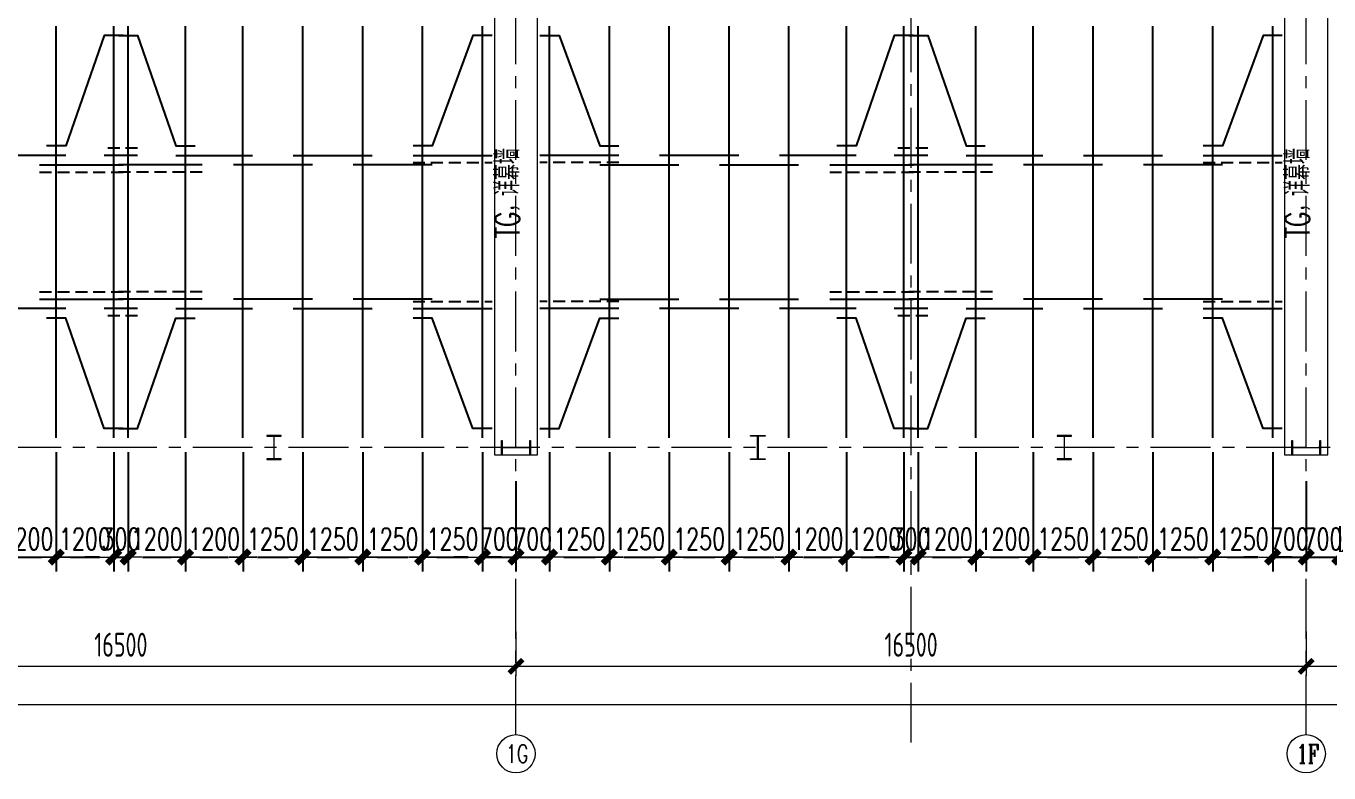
# Model space of a CAD drawing. Extents: x -1201378 to 2367219, y -619313 to 244905.
# Drawn here: x 2207912 to 2235117, y 130858 to 146452 of the extents above; entities that cross this region are included whole.
import ezdxf
from ezdxf.enums import TextEntityAlignment as Align

# ---------------------------------------------------------------- set-up
doc = ezdxf.new("R2010")
doc.units = 0
doc.header["$LTSCALE"] = 1000
doc.linetypes.add('CENTER', pattern=[2, 1.25, -0.25, 0.25, -0.25])
doc.linetypes.add('DASHED', pattern=[0.75, 0.5, -0.25])
doc.layers.get('0').update_dxf_attribs({"linetype": 'CONTINUOUS'})
doc.layers.get('Defpoints').update_dxf_attribs({"linetype": 'CONTINUOUS'})
for name, color, linetype, lineweight in [('S-axis', 111, 'CONTINUOUS', 0), ('S-col', 2, 'CONTINUOUS', 0), ('S-dim', 81, 'CONTINUOUS', 0), ('S-dote', 5, 'CENTER', 0), ('THIN', 7, 'CONTINUOUS', 0), ('梁', 4, 'CONTINUOUS', 18)]:
    doc.layers.add(name, color=color, linetype=linetype, lineweight=lineweight)
doc.layers.add('S-SHAPE', color=51, linetype='CONTINUOUS')
doc.styles.add('_TCH_AXIS', font='COMPLEX', dxfattribs={"bigfont": 'GBCBIG'})
doc.styles.add('SS1', font='tj-romans1.shx', dxfattribs={"width": 0.7, "bigfont": 'tj-hztxt1.shx'})
doc.styles.add('TSSD_Dimension', font='tssdeng.shx', dxfattribs={"width": 0.7, "bigfont": 'hztxt.shx'})
doc.styles.add('TSSD_Rein', font='tj-romans1.shx', dxfattribs={"width": 0.7, "bigfont": 'tj-hztxt.shx'})
doc.dimstyles.new('S-150-ARCHI', dxfattribs={"dimscale": 150, "dimtxt": 3, "dimasz": 2, "dimexe": 2, "dimexo": 2, "dimgap": 1, "dimtad": 1, "dimdec": 0, "dimzin": 0, "dimdsep": 46, "dimtxsty": 'SS1', "dimblk1": 'TT', "dimblk2": 'TT', "dimsah": 1, "dimcen": 1, "dimclrd": 256, "dimclre": 256, "dimclrt": 256, "dimadec": 0, "dimazin": 0, "dimtfac": 1, "dimtdec": 0, "dimtix": 1, "dimtmove": 2, "dimatfit": 0, "dimldrblk": 'TT', "dimfxl": 2, "dimtolj": 1, "dimtzin": 0, "dimarcsym": 0})
doc.dimstyles.new('TSSD_200_200', dxfattribs={"dimtxt": 500, "dimasz": 200, "dimexe": 200, "dimexo": 500, "dimgap": 200, "dimtad": 1, "dimdec": 0, "dimzin": 0, "dimdsep": 46, "dimtxsty": 'TSSD_Dimension', "dimblk": 'ARCHTICK', "dimcen": 0, "dimdle": 200, "dimclrt": 7, "dimadec": 0, "dimazin": 0, "dimtfac": 1, "dimtdec": 0, "dimtix": 1, "dimtmove": 2, "dimatfit": 3, "dimfxl": 1, "dimtolj": 1, "dimtzin": 0, "dimarcsym": 0})

# ---------------------------------------------------------------- blocks, each defined once
blk = doc.blocks.new('_FZH')
at = {"layer": 'S-col'}
blk.add_lwpolyline([(-0.375, -0.188), (-0.375, 0.187), (-0.36, 0.187), (-0.36, 0.005), (0.36, 0.005), (0.36, 0.187), (0.375, 0.187), (0.375, -0.188), (0.36, -0.188), (0.36, -0.005), (-0.36, -0.005), (-0.36, -0.188)], close=True, dxfattribs=at)
blk = doc.blocks.new('w4234324')
at = {"layer": 'S-col', "xscale": 800.0000000000005, "yscale": 800.0000000000005, "zscale": 800.0000000000005}
for p in [(-226954, 741820), (-210454, 741820)]:
    blk.add_blockref('_FZH', p, dxfattribs=at)
blk = doc.blocks.new('_ArchTick')
at = {"color": 0, "linetype": 'ByBlock', "const_width": 0.5}
blk.add_lwpolyline([(-0.71, -0.71), (0.71, 0.71)], dxfattribs=at)
blk = doc.blocks.new('*D3024')
at = {"layer": 'Defpoints', "color": 0, "transparency": 16777216}
for p in [(-198358, 21687), (-181858, 21687), (-181858, 20460)]:
    blk.add_point(p, dxfattribs=at)
at = {"layer": 'S-axis', "color": 0, "lineweight": -2, "transparency": 16777216}
for p, q in [((-198358, 21187), (-198358, 20260)), ((-181858, 21187), (-181858, 20260)), ((-198558, 20460), (-181658, 20460))]:
    blk.add_line(p, q, dxfattribs=at)
at = {"layer": 'S-axis', "color": 0, "lineweight": -2, "transparency": 16777216, "xscale": 200, "yscale": 200, "zscale": 200, "rotation": 180}
blk.add_blockref('_ArchTick', (-198358, 20460), dxfattribs=at)
at = {"layer": 'S-axis', "color": 0, "lineweight": -2, "transparency": 16777216, "xscale": 200, "yscale": 200, "zscale": 200}
blk.add_blockref('_ArchTick', (-181858, 20460), dxfattribs=at)
at = {"layer": 'S-axis', "color": 7, "transparency": 16777216, "insert": (-190108, 20910), "char_height": 500, "attachment_point": 5, "style": 'TSSD_Dimension'}
blk.add_mtext('\\A1;16500', dxfattribs=at)
blk = doc.blocks.new('*D3025')
at = {"layer": 'Defpoints', "color": 0, "transparency": 16777216}
for p in [(-181858, 21687), (-165358, 21687), (-165358, 20460)]:
    blk.add_point(p, dxfattribs=at)
at = {"layer": 'S-axis', "color": 0, "lineweight": -2, "transparency": 16777216}
for p, q in [((-181858, 21187), (-181858, 20260)), ((-165358, 21187), (-165358, 20260)), ((-182058, 20460), (-165158, 20460))]:
    blk.add_line(p, q, dxfattribs=at)
at = {"layer": 'S-axis', "color": 0, "lineweight": -2, "transparency": 16777216, "xscale": 200, "yscale": 200, "zscale": 200, "rotation": 180}
blk.add_blockref('_ArchTick', (-181858, 20460), dxfattribs=at)
at = {"layer": 'S-axis', "color": 0, "lineweight": -2, "transparency": 16777216, "xscale": 200, "yscale": 200, "zscale": 200}
blk.add_blockref('_ArchTick', (-165358, 20460), dxfattribs=at)
at = {"layer": 'S-axis', "color": 7, "transparency": 16777216, "insert": (-173608, 20910), "char_height": 500, "attachment_point": 5, "style": 'TSSD_Dimension'}
blk.add_mtext('\\A1;16500', dxfattribs=at)
blk = doc.blocks.new('*D3026')
at = {"layer": 'Defpoints', "color": 0, "transparency": 16777216}
for p in [(-165358, 21687), (-148858, 21687), (-148858, 20460)]:
    blk.add_point(p, dxfattribs=at)
at = {"layer": 'S-axis', "color": 0, "lineweight": -2, "transparency": 16777216}
for p, q in [((-165358, 21187), (-165358, 20260)), ((-148858, 21187), (-148858, 20260)), ((-165558, 20460), (-148658, 20460))]:
    blk.add_line(p, q, dxfattribs=at)
at = {"layer": 'S-axis', "color": 0, "lineweight": -2, "transparency": 16777216, "xscale": 200, "yscale": 200, "zscale": 200, "rotation": 180}
blk.add_blockref('_ArchTick', (-165358, 20460), dxfattribs=at)
at = {"layer": 'S-axis', "color": 0, "lineweight": -2, "transparency": 16777216, "xscale": 200, "yscale": 200, "zscale": 200}
blk.add_blockref('_ArchTick', (-148858, 20460), dxfattribs=at)
at = {"layer": 'S-axis', "color": 7, "transparency": 16777216, "insert": (-157108, 20910), "char_height": 500, "attachment_point": 5, "style": 'TSSD_Dimension'}
blk.add_mtext('\\A1;16500', dxfattribs=at)
blk = doc.blocks.new('*D3034')
at = {"layer": 'Defpoints', "color": 0, "transparency": 16777216}
for p in [(-209458, 21587), (-82958, 21587), (-82958, 19660)]:
    blk.add_point(p, dxfattribs=at)
at = {"layer": 'S-axis', "color": 0, "lineweight": -2, "transparency": 16777216}
for p, q in [((-209458, 21087), (-209458, 19460)), ((-82958, 21087), (-82958, 19460)), ((-209658, 19660), (-82758, 19660))]:
    blk.add_line(p, q, dxfattribs=at)
at = {"layer": 'S-axis', "color": 0, "lineweight": -2, "transparency": 16777216, "xscale": 200, "yscale": 200, "zscale": 200, "rotation": 180}
blk.add_blockref('_ArchTick', (-209458, 19660), dxfattribs=at)
at = {"layer": 'S-axis', "color": 0, "lineweight": -2, "transparency": 16777216, "xscale": 200, "yscale": 200, "zscale": 200}
blk.add_blockref('_ArchTick', (-82958, 19660), dxfattribs=at)
at = {"layer": 'S-axis', "color": 7, "transparency": 16777216, "insert": (-146208, 20110), "char_height": 500, "attachment_point": 5, "style": 'TSSD_Dimension'}
blk.add_mtext('\\A1;126500', dxfattribs=at)
blk = doc.blocks.new('TT')
blk.add_line((-0.969, 0), (0.969, 0))
at = {"const_width": 0.45}
blk.add_lwpolyline([(-0.442, -0.442), (0.442, 0.442)], dxfattribs=at)
blk = doc.blocks.new('*D5318')
at = {"layer": 'Defpoints', "color": 0, "transparency": 16777216}
for p in [(2235342, 137852), (2234642, 137252), (2235342, 135366)]:
    blk.add_point(p, dxfattribs=at)
at = {"layer": 'S-dim', "lineweight": -2, "transparency": 16777216}
for p, q in [((2235342, 137552), (2235342, 135066)), ((2234642, 136952), (2234642, 135066)), ((2234342, 135366), (2234042, 135366)), ((2234642, 135366), (2235342, 135366)), ((2235642, 135366), (2235942, 135366))]:
    blk.add_line(p, q, dxfattribs=at)
at = {"layer": 'S-dim', "lineweight": -2, "transparency": 16777216, "xscale": 300, "yscale": 300, "zscale": 300}
blk.add_blockref('TT', (2234642, 135366), dxfattribs=at)
at = {"layer": 'S-dim', "lineweight": -2, "transparency": 16777216, "xscale": 300, "yscale": 300, "zscale": 300, "rotation": 180}
blk.add_blockref('TT', (2235342, 135366), dxfattribs=at)
at = {"layer": 'S-dim', "transparency": 16777216, "insert": (2234992, 135741), "char_height": 450, "attachment_point": 5, "style": 'SS1'}
blk.add_mtext('\\A1;700', dxfattribs=at)
blk = doc.blocks.new('*D5319')
at = {"layer": 'Defpoints', "color": 0, "transparency": 16777216}
for p in [(2235342, 137852), (2236592, 137852), (2236592, 135366)]:
    blk.add_point(p, dxfattribs=at)
at = {"layer": 'S-dim', "lineweight": -2, "transparency": 16777216}
for p, q in [((2235342, 137552), (2235342, 135066)), ((2236592, 137552), (2236592, 135066)), ((2235642, 135366), (2236292, 135366))]:
    blk.add_line(p, q, dxfattribs=at)
at = {"layer": 'S-dim', "lineweight": -2, "transparency": 16777216, "xscale": 300, "yscale": 300, "zscale": 300, "rotation": 180}
blk.add_blockref('TT', (2235342, 135366), dxfattribs=at)
at = {"layer": 'S-dim', "lineweight": -2, "transparency": 16777216, "xscale": 300, "yscale": 300, "zscale": 300}
blk.add_blockref('TT', (2236592, 135366), dxfattribs=at)
at = {"layer": 'S-dim', "transparency": 16777216, "insert": (2235967, 135741), "char_height": 450, "attachment_point": 5, "style": 'SS1'}
blk.add_mtext('\\A1;1250', dxfattribs=at)
blk = doc.blocks.new('*D5333')
at = {"layer": 'Defpoints', "color": 0, "transparency": 16777216}
for p in [(2218842, 137852), (2218142, 137252), (2218842, 135366)]:
    blk.add_point(p, dxfattribs=at)
at = {"layer": 'S-dim', "lineweight": -2, "transparency": 16777216}
for p, q in [((2218842, 137552), (2218842, 135066)), ((2218142, 136952), (2218142, 135066)), ((2217842, 135366), (2217542, 135366)), ((2218142, 135366), (2218842, 135366)), ((2219142, 135366), (2219442, 135366))]:
    blk.add_line(p, q, dxfattribs=at)
at = {"layer": 'S-dim', "lineweight": -2, "transparency": 16777216, "xscale": 300, "yscale": 300, "zscale": 300}
blk.add_blockref('TT', (2218142, 135366), dxfattribs=at)
at = {"layer": 'S-dim', "lineweight": -2, "transparency": 16777216, "xscale": 300, "yscale": 300, "zscale": 300, "rotation": 180}
blk.add_blockref('TT', (2218842, 135366), dxfattribs=at)
at = {"layer": 'S-dim', "transparency": 16777216, "insert": (2218492, 135741), "char_height": 450, "attachment_point": 5, "style": 'SS1'}
blk.add_mtext('\\A1;700', dxfattribs=at)
blk = doc.blocks.new('*D5334')
at = {"layer": 'Defpoints', "color": 0, "transparency": 16777216}
for p in [(2218842, 137852), (2220092, 137852), (2220092, 135366)]:
    blk.add_point(p, dxfattribs=at)
at = {"layer": 'S-dim', "lineweight": -2, "transparency": 16777216}
for p, q in [((2218842, 137552), (2218842, 135066)), ((2220092, 137552), (2220092, 135066)), ((2219142, 135366), (2219792, 135366))]:
    blk.add_line(p, q, dxfattribs=at)
at = {"layer": 'S-dim', "lineweight": -2, "transparency": 16777216, "xscale": 300, "yscale": 300, "zscale": 300, "rotation": 180}
blk.add_blockref('TT', (2218842, 135366), dxfattribs=at)
at = {"layer": 'S-dim', "lineweight": -2, "transparency": 16777216, "xscale": 300, "yscale": 300, "zscale": 300}
blk.add_blockref('TT', (2220092, 135366), dxfattribs=at)
at = {"layer": 'S-dim', "transparency": 16777216, "insert": (2219467, 135741), "char_height": 450, "attachment_point": 5, "style": 'SS1'}
blk.add_mtext('\\A1;1250', dxfattribs=at)
blk = doc.blocks.new('*D5335')
at = {"layer": 'Defpoints', "color": 0, "transparency": 16777216}
for p in [(2220092, 137852), (2221342, 137852), (2221342, 135366)]:
    blk.add_point(p, dxfattribs=at)
at = {"layer": 'S-dim', "lineweight": -2, "transparency": 16777216}
for p, q in [((2220092, 137552), (2220092, 135066)), ((2221342, 137552), (2221342, 135066)), ((2220392, 135366), (2221042, 135366))]:
    blk.add_line(p, q, dxfattribs=at)
at = {"layer": 'S-dim', "lineweight": -2, "transparency": 16777216, "xscale": 300, "yscale": 300, "zscale": 300, "rotation": 180}
blk.add_blockref('TT', (2220092, 135366), dxfattribs=at)
at = {"layer": 'S-dim', "lineweight": -2, "transparency": 16777216, "xscale": 300, "yscale": 300, "zscale": 300}
blk.add_blockref('TT', (2221342, 135366), dxfattribs=at)
at = {"layer": 'S-dim', "transparency": 16777216, "insert": (2220717, 135741), "char_height": 450, "attachment_point": 5, "style": 'SS1'}
blk.add_mtext('\\A1;1250', dxfattribs=at)
blk = doc.blocks.new('*D5336')
at = {"layer": 'Defpoints', "color": 0, "transparency": 16777216}
for p in [(2221342, 137852), (2222592, 137852), (2222592, 135366)]:
    blk.add_point(p, dxfattribs=at)
at = {"layer": 'S-dim', "lineweight": -2, "transparency": 16777216}
for p, q in [((2221342, 137552), (2221342, 135066)), ((2222592, 137552), (2222592, 135066)), ((2221642, 135366), (2222292, 135366))]:
    blk.add_line(p, q, dxfattribs=at)
at = {"layer": 'S-dim', "lineweight": -2, "transparency": 16777216, "xscale": 300, "yscale": 300, "zscale": 300, "rotation": 180}
blk.add_blockref('TT', (2221342, 135366), dxfattribs=at)
at = {"layer": 'S-dim', "lineweight": -2, "transparency": 16777216, "xscale": 300, "yscale": 300, "zscale": 300}
blk.add_blockref('TT', (2222592, 135366), dxfattribs=at)
at = {"layer": 'S-dim', "transparency": 16777216, "insert": (2221967, 135741), "char_height": 450, "attachment_point": 5, "style": 'SS1'}
blk.add_mtext('\\A1;1250', dxfattribs=at)
blk = doc.blocks.new('*D5337')
at = {"layer": 'Defpoints', "color": 0, "transparency": 16777216}
for p in [(2222592, 137852), (2223842, 137852), (2223842, 135366)]:
    blk.add_point(p, dxfattribs=at)
at = {"layer": 'S-dim', "lineweight": -2, "transparency": 16777216}
for p, q in [((2222592, 137552), (2222592, 135066)), ((2223842, 137552), (2223842, 135066)), ((2222892, 135366), (2223542, 135366))]:
    blk.add_line(p, q, dxfattribs=at)
at = {"layer": 'S-dim', "lineweight": -2, "transparency": 16777216, "xscale": 300, "yscale": 300, "zscale": 300, "rotation": 180}
blk.add_blockref('TT', (2222592, 135366), dxfattribs=at)
at = {"layer": 'S-dim', "lineweight": -2, "transparency": 16777216, "xscale": 300, "yscale": 300, "zscale": 300}
blk.add_blockref('TT', (2223842, 135366), dxfattribs=at)
at = {"layer": 'S-dim', "transparency": 16777216, "insert": (2223217, 135741), "char_height": 450, "attachment_point": 5, "style": 'SS1'}
blk.add_mtext('\\A1;1250', dxfattribs=at)
blk = doc.blocks.new('*D5338')
at = {"layer": 'Defpoints', "color": 0, "transparency": 16777216}
for p in [(2223842, 137852), (2225042, 137852), (2225042, 135366)]:
    blk.add_point(p, dxfattribs=at)
at = {"layer": 'S-dim', "lineweight": -2, "transparency": 16777216}
for p, q in [((2223842, 137552), (2223842, 135066)), ((2225042, 137552), (2225042, 135066)), ((2224142, 135366), (2224742, 135366))]:
    blk.add_line(p, q, dxfattribs=at)
at = {"layer": 'S-dim', "lineweight": -2, "transparency": 16777216, "xscale": 300, "yscale": 300, "zscale": 300, "rotation": 180}
blk.add_blockref('TT', (2223842, 135366), dxfattribs=at)
at = {"layer": 'S-dim', "lineweight": -2, "transparency": 16777216, "xscale": 300, "yscale": 300, "zscale": 300}
blk.add_blockref('TT', (2225042, 135366), dxfattribs=at)
at = {"layer": 'S-dim', "transparency": 16777216, "insert": (2224442, 135741), "char_height": 450, "attachment_point": 5, "style": 'SS1'}
blk.add_mtext('\\A1;1200', dxfattribs=at)
blk = doc.blocks.new('*D5339')
at = {"layer": 'Defpoints', "color": 0, "transparency": 16777216}
for p in [(2225042, 137852), (2226242, 137852), (2226242, 135366)]:
    blk.add_point(p, dxfattribs=at)
at = {"layer": 'S-dim', "lineweight": -2, "transparency": 16777216}
for p, q in [((2225042, 137552), (2225042, 135066)), ((2226242, 137552), (2226242, 135066)), ((2225342, 135366), (2225942, 135366))]:
    blk.add_line(p, q, dxfattribs=at)
at = {"layer": 'S-dim', "lineweight": -2, "transparency": 16777216, "xscale": 300, "yscale": 300, "zscale": 300, "rotation": 180}
blk.add_blockref('TT', (2225042, 135366), dxfattribs=at)
at = {"layer": 'S-dim', "lineweight": -2, "transparency": 16777216, "xscale": 300, "yscale": 300, "zscale": 300}
blk.add_blockref('TT', (2226242, 135366), dxfattribs=at)
at = {"layer": 'S-dim', "transparency": 16777216, "insert": (2225642, 135741), "char_height": 450, "attachment_point": 5, "style": 'SS1'}
blk.add_mtext('\\A1;1200', dxfattribs=at)
blk = doc.blocks.new('*D5340')
at = {"layer": 'Defpoints', "color": 0, "transparency": 16777216}
for p in [(2226242, 137852), (2226542, 137852), (2226542, 135366)]:
    blk.add_point(p, dxfattribs=at)
at = {"layer": 'S-dim', "lineweight": -2, "transparency": 16777216}
for p, q in [((2226242, 137552), (2226242, 135066)), ((2226542, 137552), (2226542, 135066)), ((2225942, 135366), (2225642, 135366)), ((2226242, 135366), (2226542, 135366)), ((2226842, 135366), (2227142, 135366))]:
    blk.add_line(p, q, dxfattribs=at)
at = {"layer": 'S-dim', "lineweight": -2, "transparency": 16777216, "xscale": 300, "yscale": 300, "zscale": 300}
blk.add_blockref('TT', (2226242, 135366), dxfattribs=at)
at = {"layer": 'S-dim', "lineweight": -2, "transparency": 16777216, "xscale": 300, "yscale": 300, "zscale": 300, "rotation": 180}
blk.add_blockref('TT', (2226542, 135366), dxfattribs=at)
at = {"layer": 'S-dim', "transparency": 16777216, "insert": (2226392, 135741), "char_height": 450, "attachment_point": 5, "style": 'SS1'}
blk.add_mtext('\\A1;300', dxfattribs=at)
blk = doc.blocks.new('*D5341')
at = {"layer": 'Defpoints', "color": 0, "transparency": 16777216}
for p in [(2226542, 137852), (2227742, 137852), (2227742, 135366)]:
    blk.add_point(p, dxfattribs=at)
at = {"layer": 'S-dim', "lineweight": -2, "transparency": 16777216}
for p, q in [((2226542, 137552), (2226542, 135066)), ((2227742, 137552), (2227742, 135066)), ((2226842, 135366), (2227442, 135366))]:
    blk.add_line(p, q, dxfattribs=at)
at = {"layer": 'S-dim', "lineweight": -2, "transparency": 16777216, "xscale": 300, "yscale": 300, "zscale": 300, "rotation": 180}
blk.add_blockref('TT', (2226542, 135366), dxfattribs=at)
at = {"layer": 'S-dim', "lineweight": -2, "transparency": 16777216, "xscale": 300, "yscale": 300, "zscale": 300}
blk.add_blockref('TT', (2227742, 135366), dxfattribs=at)
at = {"layer": 'S-dim', "transparency": 16777216, "insert": (2227142, 135741), "char_height": 450, "attachment_point": 5, "style": 'SS1'}
blk.add_mtext('\\A1;1200', dxfattribs=at)
blk = doc.blocks.new('*D5342')
at = {"layer": 'Defpoints', "color": 0, "transparency": 16777216}
for p in [(2227742, 137852), (2228942, 137852), (2228942, 135366)]:
    blk.add_point(p, dxfattribs=at)
at = {"layer": 'S-dim', "lineweight": -2, "transparency": 16777216}
for p, q in [((2227742, 137552), (2227742, 135066)), ((2228942, 137552), (2228942, 135066)), ((2228042, 135366), (2228642, 135366))]:
    blk.add_line(p, q, dxfattribs=at)
at = {"layer": 'S-dim', "lineweight": -2, "transparency": 16777216, "xscale": 300, "yscale": 300, "zscale": 300, "rotation": 180}
blk.add_blockref('TT', (2227742, 135366), dxfattribs=at)
at = {"layer": 'S-dim', "lineweight": -2, "transparency": 16777216, "xscale": 300, "yscale": 300, "zscale": 300}
blk.add_blockref('TT', (2228942, 135366), dxfattribs=at)
at = {"layer": 'S-dim', "transparency": 16777216, "insert": (2228342, 135741), "char_height": 450, "attachment_point": 5, "style": 'SS1'}
blk.add_mtext('\\A1;1200', dxfattribs=at)
blk = doc.blocks.new('*D5343')
at = {"layer": 'Defpoints', "color": 0, "transparency": 16777216}
for p in [(2228942, 137852), (2230192, 137852), (2230192, 135366)]:
    blk.add_point(p, dxfattribs=at)
at = {"layer": 'S-dim', "lineweight": -2, "transparency": 16777216}
for p, q in [((2228942, 137552), (2228942, 135066)), ((2230192, 137552), (2230192, 135066)), ((2229242, 135366), (2229892, 135366))]:
    blk.add_line(p, q, dxfattribs=at)
at = {"layer": 'S-dim', "lineweight": -2, "transparency": 16777216, "xscale": 300, "yscale": 300, "zscale": 300, "rotation": 180}
blk.add_blockref('TT', (2228942, 135366), dxfattribs=at)
at = {"layer": 'S-dim', "lineweight": -2, "transparency": 16777216, "xscale": 300, "yscale": 300, "zscale": 300}
blk.add_blockref('TT', (2230192, 135366), dxfattribs=at)
at = {"layer": 'S-dim', "transparency": 16777216, "insert": (2229567, 135741), "char_height": 450, "attachment_point": 5, "style": 'SS1'}
blk.add_mtext('\\A1;1250', dxfattribs=at)
blk = doc.blocks.new('*D5344')
at = {"layer": 'Defpoints', "color": 0, "transparency": 16777216}
for p in [(2230192, 137852), (2231442, 137852), (2231442, 135366)]:
    blk.add_point(p, dxfattribs=at)
at = {"layer": 'S-dim', "lineweight": -2, "transparency": 16777216}
for p, q in [((2230192, 137552), (2230192, 135066)), ((2231442, 137552), (2231442, 135066)), ((2230492, 135366), (2231142, 135366))]:
    blk.add_line(p, q, dxfattribs=at)
at = {"layer": 'S-dim', "lineweight": -2, "transparency": 16777216, "xscale": 300, "yscale": 300, "zscale": 300, "rotation": 180}
blk.add_blockref('TT', (2230192, 135366), dxfattribs=at)
at = {"layer": 'S-dim', "lineweight": -2, "transparency": 16777216, "xscale": 300, "yscale": 300, "zscale": 300}
blk.add_blockref('TT', (2231442, 135366), dxfattribs=at)
at = {"layer": 'S-dim', "transparency": 16777216, "insert": (2230817, 135741), "char_height": 450, "attachment_point": 5, "style": 'SS1'}
blk.add_mtext('\\A1;1250', dxfattribs=at)
blk = doc.blocks.new('*D5345')
at = {"layer": 'Defpoints', "color": 0, "transparency": 16777216}
for p in [(2231442, 137852), (2232692, 137852), (2232692, 135366)]:
    blk.add_point(p, dxfattribs=at)
at = {"layer": 'S-dim', "lineweight": -2, "transparency": 16777216}
for p, q in [((2231442, 137552), (2231442, 135066)), ((2232692, 137552), (2232692, 135066)), ((2231742, 135366), (2232392, 135366))]:
    blk.add_line(p, q, dxfattribs=at)
at = {"layer": 'S-dim', "lineweight": -2, "transparency": 16777216, "xscale": 300, "yscale": 300, "zscale": 300, "rotation": 180}
blk.add_blockref('TT', (2231442, 135366), dxfattribs=at)
at = {"layer": 'S-dim', "lineweight": -2, "transparency": 16777216, "xscale": 300, "yscale": 300, "zscale": 300}
blk.add_blockref('TT', (2232692, 135366), dxfattribs=at)
at = {"layer": 'S-dim', "transparency": 16777216, "insert": (2232067, 135741), "char_height": 450, "attachment_point": 5, "style": 'SS1'}
blk.add_mtext('\\A1;1250', dxfattribs=at)
blk = doc.blocks.new('*D5346')
at = {"layer": 'Defpoints', "color": 0, "transparency": 16777216}
for p in [(2232692, 137852), (2233942, 137852), (2233942, 135366)]:
    blk.add_point(p, dxfattribs=at)
at = {"layer": 'S-dim', "lineweight": -2, "transparency": 16777216}
for p, q in [((2232692, 137552), (2232692, 135066)), ((2233942, 137552), (2233942, 135066)), ((2232992, 135366), (2233642, 135366))]:
    blk.add_line(p, q, dxfattribs=at)
at = {"layer": 'S-dim', "lineweight": -2, "transparency": 16777216, "xscale": 300, "yscale": 300, "zscale": 300, "rotation": 180}
blk.add_blockref('TT', (2232692, 135366), dxfattribs=at)
at = {"layer": 'S-dim', "lineweight": -2, "transparency": 16777216, "xscale": 300, "yscale": 300, "zscale": 300}
blk.add_blockref('TT', (2233942, 135366), dxfattribs=at)
at = {"layer": 'S-dim', "transparency": 16777216, "insert": (2233317, 135741), "char_height": 450, "attachment_point": 5, "style": 'SS1'}
blk.add_mtext('\\A1;1250', dxfattribs=at)
blk = doc.blocks.new('*D5347')
at = {"layer": 'Defpoints', "color": 0, "transparency": 16777216}
for p in [(2233942, 137852), (2234642, 137252), (2234642, 135366)]:
    blk.add_point(p, dxfattribs=at)
at = {"layer": 'S-dim', "lineweight": -2, "transparency": 16777216}
for p, q in [((2233942, 137552), (2233942, 135066)), ((2234642, 136952), (2234642, 135066)), ((2233642, 135366), (2233342, 135366)), ((2233942, 135366), (2234642, 135366)), ((2234942, 135366), (2235242, 135366))]:
    blk.add_line(p, q, dxfattribs=at)
at = {"layer": 'S-dim', "lineweight": -2, "transparency": 16777216, "xscale": 300, "yscale": 300, "zscale": 300}
blk.add_blockref('TT', (2233942, 135366), dxfattribs=at)
at = {"layer": 'S-dim', "lineweight": -2, "transparency": 16777216, "xscale": 300, "yscale": 300, "zscale": 300, "rotation": 180}
blk.add_blockref('TT', (2234642, 135366), dxfattribs=at)
at = {"layer": 'S-dim', "transparency": 16777216, "insert": (2234292, 135741), "char_height": 450, "attachment_point": 5, "style": 'SS1'}
blk.add_mtext('\\A1;700', dxfattribs=at)
blk = doc.blocks.new('*D5348')
at = {"layer": 'Defpoints', "color": 0, "transparency": 16777216}
for p in [(2218842, 137852), (2218142, 137252), (2218842, 135366)]:
    blk.add_point(p, dxfattribs=at)
at = {"layer": 'S-dim', "lineweight": -2, "transparency": 16777216}
for p, q in [((2218842, 137552), (2218842, 135066)), ((2218142, 136952), (2218142, 135066)), ((2217842, 135366), (2217542, 135366)), ((2218142, 135366), (2218842, 135366)), ((2219142, 135366), (2219442, 135366))]:
    blk.add_line(p, q, dxfattribs=at)
at = {"layer": 'S-dim', "lineweight": -2, "transparency": 16777216, "xscale": 300, "yscale": 300, "zscale": 300}
blk.add_blockref('TT', (2218142, 135366), dxfattribs=at)
at = {"layer": 'S-dim', "lineweight": -2, "transparency": 16777216, "xscale": 300, "yscale": 300, "zscale": 300, "rotation": 180}
blk.add_blockref('TT', (2218842, 135366), dxfattribs=at)
at = {"layer": 'S-dim', "transparency": 16777216, "insert": (2218492, 135741), "char_height": 450, "attachment_point": 5, "style": 'SS1'}
blk.add_mtext('\\A1;700', dxfattribs=at)
blk = doc.blocks.new('*D5354')
at = {"layer": 'Defpoints', "color": 0, "transparency": 16777216}
for p in [(2207342, 137852), (2208542, 137852), (2208542, 135366)]:
    blk.add_point(p, dxfattribs=at)
at = {"layer": 'S-dim', "lineweight": -2, "transparency": 16777216}
for p, q in [((2207342, 137552), (2207342, 135066)), ((2208542, 137552), (2208542, 135066)), ((2207642, 135366), (2208242, 135366))]:
    blk.add_line(p, q, dxfattribs=at)
at = {"layer": 'S-dim', "lineweight": -2, "transparency": 16777216, "xscale": 300, "yscale": 300, "zscale": 300, "rotation": 180}
blk.add_blockref('TT', (2207342, 135366), dxfattribs=at)
at = {"layer": 'S-dim', "lineweight": -2, "transparency": 16777216, "xscale": 300, "yscale": 300, "zscale": 300}
blk.add_blockref('TT', (2208542, 135366), dxfattribs=at)
at = {"layer": 'S-dim', "transparency": 16777216, "insert": (2207942, 135741), "char_height": 450, "attachment_point": 5, "style": 'SS1'}
blk.add_mtext('\\A1;1200', dxfattribs=at)
blk = doc.blocks.new('*D5355')
at = {"layer": 'Defpoints', "color": 0, "transparency": 16777216}
for p in [(2208542, 137852), (2209742, 137852), (2209742, 135366)]:
    blk.add_point(p, dxfattribs=at)
at = {"layer": 'S-dim', "lineweight": -2, "transparency": 16777216}
for p, q in [((2208542, 137552), (2208542, 135066)), ((2209742, 137552), (2209742, 135066)), ((2208842, 135366), (2209442, 135366))]:
    blk.add_line(p, q, dxfattribs=at)
at = {"layer": 'S-dim', "lineweight": -2, "transparency": 16777216, "xscale": 300, "yscale": 300, "zscale": 300, "rotation": 180}
blk.add_blockref('TT', (2208542, 135366), dxfattribs=at)
at = {"layer": 'S-dim', "lineweight": -2, "transparency": 16777216, "xscale": 300, "yscale": 300, "zscale": 300}
blk.add_blockref('TT', (2209742, 135366), dxfattribs=at)
at = {"layer": 'S-dim', "transparency": 16777216, "insert": (2209142, 135741), "char_height": 450, "attachment_point": 5, "style": 'SS1'}
blk.add_mtext('\\A1;1200', dxfattribs=at)
blk = doc.blocks.new('*D5356')
at = {"layer": 'Defpoints', "color": 0, "transparency": 16777216}
for p in [(2209742, 137852), (2210042, 137852), (2210042, 135366)]:
    blk.add_point(p, dxfattribs=at)
at = {"layer": 'S-dim', "lineweight": -2, "transparency": 16777216}
for p, q in [((2209742, 137552), (2209742, 135066)), ((2210042, 137552), (2210042, 135066)), ((2209442, 135366), (2209142, 135366)), ((2209742, 135366), (2210042, 135366)), ((2210342, 135366), (2210642, 135366))]:
    blk.add_line(p, q, dxfattribs=at)
at = {"layer": 'S-dim', "lineweight": -2, "transparency": 16777216, "xscale": 300, "yscale": 300, "zscale": 300}
blk.add_blockref('TT', (2209742, 135366), dxfattribs=at)
at = {"layer": 'S-dim', "lineweight": -2, "transparency": 16777216, "xscale": 300, "yscale": 300, "zscale": 300, "rotation": 180}
blk.add_blockref('TT', (2210042, 135366), dxfattribs=at)
at = {"layer": 'S-dim', "transparency": 16777216, "insert": (2209892, 135741), "char_height": 450, "attachment_point": 5, "style": 'SS1'}
blk.add_mtext('\\A1;300', dxfattribs=at)
blk = doc.blocks.new('*D5357')
at = {"layer": 'Defpoints', "color": 0, "transparency": 16777216}
for p in [(2210042, 137852), (2211242, 137852), (2211242, 135366)]:
    blk.add_point(p, dxfattribs=at)
at = {"layer": 'S-dim', "lineweight": -2, "transparency": 16777216}
for p, q in [((2210042, 137552), (2210042, 135066)), ((2211242, 137552), (2211242, 135066)), ((2210342, 135366), (2210942, 135366))]:
    blk.add_line(p, q, dxfattribs=at)
at = {"layer": 'S-dim', "lineweight": -2, "transparency": 16777216, "xscale": 300, "yscale": 300, "zscale": 300, "rotation": 180}
blk.add_blockref('TT', (2210042, 135366), dxfattribs=at)
at = {"layer": 'S-dim', "lineweight": -2, "transparency": 16777216, "xscale": 300, "yscale": 300, "zscale": 300}
blk.add_blockref('TT', (2211242, 135366), dxfattribs=at)
at = {"layer": 'S-dim', "transparency": 16777216, "insert": (2210642, 135741), "char_height": 450, "attachment_point": 5, "style": 'SS1'}
blk.add_mtext('\\A1;1200', dxfattribs=at)
blk = doc.blocks.new('*D5358')
at = {"layer": 'Defpoints', "color": 0, "transparency": 16777216}
for p in [(2211242, 137852), (2212442, 137852), (2212442, 135366)]:
    blk.add_point(p, dxfattribs=at)
at = {"layer": 'S-dim', "lineweight": -2, "transparency": 16777216}
for p, q in [((2211242, 137552), (2211242, 135066)), ((2212442, 137552), (2212442, 135066)), ((2211542, 135366), (2212142, 135366))]:
    blk.add_line(p, q, dxfattribs=at)
at = {"layer": 'S-dim', "lineweight": -2, "transparency": 16777216, "xscale": 300, "yscale": 300, "zscale": 300, "rotation": 180}
blk.add_blockref('TT', (2211242, 135366), dxfattribs=at)
at = {"layer": 'S-dim', "lineweight": -2, "transparency": 16777216, "xscale": 300, "yscale": 300, "zscale": 300}
blk.add_blockref('TT', (2212442, 135366), dxfattribs=at)
at = {"layer": 'S-dim', "transparency": 16777216, "insert": (2211842, 135741), "char_height": 450, "attachment_point": 5, "style": 'SS1'}
blk.add_mtext('\\A1;1200', dxfattribs=at)
blk = doc.blocks.new('*D5359')
at = {"layer": 'Defpoints', "color": 0, "transparency": 16777216}
for p in [(2212442, 137852), (2213692, 137852), (2213692, 135366)]:
    blk.add_point(p, dxfattribs=at)
at = {"layer": 'S-dim', "lineweight": -2, "transparency": 16777216}
for p, q in [((2212442, 137552), (2212442, 135066)), ((2213692, 137552), (2213692, 135066)), ((2212742, 135366), (2213392, 135366))]:
    blk.add_line(p, q, dxfattribs=at)
at = {"layer": 'S-dim', "lineweight": -2, "transparency": 16777216, "xscale": 300, "yscale": 300, "zscale": 300, "rotation": 180}
blk.add_blockref('TT', (2212442, 135366), dxfattribs=at)
at = {"layer": 'S-dim', "lineweight": -2, "transparency": 16777216, "xscale": 300, "yscale": 300, "zscale": 300}
blk.add_blockref('TT', (2213692, 135366), dxfattribs=at)
at = {"layer": 'S-dim', "transparency": 16777216, "insert": (2213067, 135741), "char_height": 450, "attachment_point": 5, "style": 'SS1'}
blk.add_mtext('\\A1;1250', dxfattribs=at)
blk = doc.blocks.new('*D5360')
at = {"layer": 'Defpoints', "color": 0, "transparency": 16777216}
for p in [(2213692, 137852), (2214942, 137852), (2214942, 135366)]:
    blk.add_point(p, dxfattribs=at)
at = {"layer": 'S-dim', "lineweight": -2, "transparency": 16777216}
for p, q in [((2213692, 137552), (2213692, 135066)), ((2214942, 137552), (2214942, 135066)), ((2213992, 135366), (2214642, 135366))]:
    blk.add_line(p, q, dxfattribs=at)
at = {"layer": 'S-dim', "lineweight": -2, "transparency": 16777216, "xscale": 300, "yscale": 300, "zscale": 300, "rotation": 180}
blk.add_blockref('TT', (2213692, 135366), dxfattribs=at)
at = {"layer": 'S-dim', "lineweight": -2, "transparency": 16777216, "xscale": 300, "yscale": 300, "zscale": 300}
blk.add_blockref('TT', (2214942, 135366), dxfattribs=at)
at = {"layer": 'S-dim', "transparency": 16777216, "insert": (2214317, 135741), "char_height": 450, "attachment_point": 5, "style": 'SS1'}
blk.add_mtext('\\A1;1250', dxfattribs=at)
blk = doc.blocks.new('*D5361')
at = {"layer": 'Defpoints', "color": 0, "transparency": 16777216}
for p in [(2214942, 137852), (2216192, 137852), (2216192, 135366)]:
    blk.add_point(p, dxfattribs=at)
at = {"layer": 'S-dim', "lineweight": -2, "transparency": 16777216}
for p, q in [((2214942, 137552), (2214942, 135066)), ((2216192, 137552), (2216192, 135066)), ((2215242, 135366), (2215892, 135366))]:
    blk.add_line(p, q, dxfattribs=at)
at = {"layer": 'S-dim', "lineweight": -2, "transparency": 16777216, "xscale": 300, "yscale": 300, "zscale": 300, "rotation": 180}
blk.add_blockref('TT', (2214942, 135366), dxfattribs=at)
at = {"layer": 'S-dim', "lineweight": -2, "transparency": 16777216, "xscale": 300, "yscale": 300, "zscale": 300}
blk.add_blockref('TT', (2216192, 135366), dxfattribs=at)
at = {"layer": 'S-dim', "transparency": 16777216, "insert": (2215567, 135741), "char_height": 450, "attachment_point": 5, "style": 'SS1'}
blk.add_mtext('\\A1;1250', dxfattribs=at)
blk = doc.blocks.new('*D5362')
at = {"layer": 'Defpoints', "color": 0, "transparency": 16777216}
for p in [(2216192, 137852), (2217442, 137852), (2217442, 135366)]:
    blk.add_point(p, dxfattribs=at)
at = {"layer": 'S-dim', "lineweight": -2, "transparency": 16777216}
for p, q in [((2216192, 137552), (2216192, 135066)), ((2217442, 137552), (2217442, 135066)), ((2216492, 135366), (2217142, 135366))]:
    blk.add_line(p, q, dxfattribs=at)
at = {"layer": 'S-dim', "lineweight": -2, "transparency": 16777216, "xscale": 300, "yscale": 300, "zscale": 300, "rotation": 180}
blk.add_blockref('TT', (2216192, 135366), dxfattribs=at)
at = {"layer": 'S-dim', "lineweight": -2, "transparency": 16777216, "xscale": 300, "yscale": 300, "zscale": 300}
blk.add_blockref('TT', (2217442, 135366), dxfattribs=at)
at = {"layer": 'S-dim', "transparency": 16777216, "insert": (2216817, 135741), "char_height": 450, "attachment_point": 5, "style": 'SS1'}
blk.add_mtext('\\A1;1250', dxfattribs=at)
blk = doc.blocks.new('*D5363')
at = {"layer": 'Defpoints', "color": 0, "transparency": 16777216}
for p in [(2217442, 137852), (2218142, 137252), (2218142, 135366)]:
    blk.add_point(p, dxfattribs=at)
at = {"layer": 'S-dim', "lineweight": -2, "transparency": 16777216}
for p, q in [((2217442, 137552), (2217442, 135066)), ((2218142, 136952), (2218142, 135066)), ((2217142, 135366), (2216842, 135366)), ((2217442, 135366), (2218142, 135366)), ((2218442, 135366), (2218742, 135366))]:
    blk.add_line(p, q, dxfattribs=at)
at = {"layer": 'S-dim', "lineweight": -2, "transparency": 16777216, "xscale": 300, "yscale": 300, "zscale": 300}
blk.add_blockref('TT', (2217442, 135366), dxfattribs=at)
at = {"layer": 'S-dim', "lineweight": -2, "transparency": 16777216, "xscale": 300, "yscale": 300, "zscale": 300, "rotation": 180}
blk.add_blockref('TT', (2218142, 135366), dxfattribs=at)
at = {"layer": 'S-dim', "transparency": 16777216, "insert": (2217792, 135741), "char_height": 450, "attachment_point": 5, "style": 'SS1'}
blk.add_mtext('\\A1;700', dxfattribs=at)
blk = doc.blocks.new('1#轴网')
at = {"layer": 'S-axis'}
for centre in [(-181858.5, 18633.1), (-165358.5, 18633.1)]:
    blk.add_circle(centre, 400, dxfattribs=at)
at = {"layer": 'S-dote'}
for p, q in [((-181858.5, 19033.1), (-181858.5, 124689.3)), ((-173608.5, 18867), (-173608.5, 124689.3)), ((-165358.5, 19033.1), (-165358.5, 124689.3)), ((-99358.5, 25027), (-216950.7, 25027))]:
    blk.add_line(p, q, dxfattribs=at)
at = {"layer": 'S-axis', "style": '_TCH_AXIS', "width": 0.705882}
for s, height, p in [('1G', 374.97, (-182066.4, 18445.6)), ('1F', 387.75, (-165560.5, 18439.2))]:
    blk.add_text(s, height=height, dxfattribs=at).set_placement(p)
at = {"layer": 'S-axis'}
for p1, p2, distance, picture, middle in [((-209458.5, 21587), (-82958.5, 21587), -1926.7, '*D3034', (-146208.5, 20110.3)), ((-198358.5, 21687), (-181858.5, 21687), -1226.7, '*D3024', (-190108.5, 20910.3)), ((-181858.5, 21687), (-165358.5, 21687), -1226.7, '*D3025', (-173608.5, 20910.3)), ((-165358.5, 21687), (-148858.5, 21687), -1226.7, '*D3026', (-157108.5, 20910.3))]:
    dim = blk.add_aligned_dim(p1=p1, p2=p2, distance=distance, dimstyle='TSSD_200_200', dxfattribs=at)
    dim.commit()
    dim.dimension.update_dxf_attribs({"geometry": picture, "text_midpoint": middle})

msp = doc.modelspace()

# ---------------------------------------------------------------- linework, layer by layer
at = {"layer": 'S-col'}
for points in [[(2212941.5, 137401.8), (2213241.5, 137401.8), (2213241.5, 137413.8), (2213095.5, 137413.8), (2213095.5, 137889.8), (2213241.5, 137889.8), (2213241.5, 137901.8), (2212941.5, 137901.8), (2212941.5, 137889.8), (2213087.5, 137889.8), (2213087.5, 137413.8), (2212941.5, 137413.8)], [(2223341.5, 137401.8), (2223041.5, 137401.8), (2223041.5, 137413.8), (2223187.5, 137413.8), (2223187.5, 137889.8), (2223041.5, 137889.8), (2223041.5, 137901.8), (2223341.5, 137901.8), (2223341.5, 137889.8), (2223195.5, 137889.8), (2223195.5, 137413.8), (2223341.5, 137413.8)], [(2229441.5, 137401.8), (2229741.5, 137401.8), (2229741.5, 137413.8), (2229595.5, 137413.8), (2229595.5, 137889.8), (2229741.5, 137889.8), (2229741.5, 137901.8), (2229441.5, 137901.8), (2229441.5, 137889.8), (2229587.5, 137889.8), (2229587.5, 137413.8), (2229441.5, 137413.8)]]:
    msp.add_lwpolyline(points, close=True, dxfattribs=at)
at = {"layer": 'S-SHAPE'}
for p, q in [((2208541.5, 137851.8), (2208541.5, 146451.8)), ((2209741.5, 137851.8), (2209741.5, 146451.8)), ((2210041.5, 137851.8), (2210041.5, 146451.8)), ((2211241.5, 137851.8), (2211241.5, 146451.8)), ((2212441.5, 137851.8), (2212441.5, 146451.8)), ((2213691.5, 137851.8), (2213691.5, 146451.8)), ((2214941.5, 137851.8), (2214941.5, 146451.8)), ((2216191.5, 137851.8), (2216191.5, 146451.8)), ((2217441.5, 137851.8), (2217441.5, 146451.8)), ((2218841.5, 137851.8), (2218841.5, 146451.8)), ((2220091.5, 137851.8), (2220091.5, 146451.8)), ((2221341.5, 137851.8), (2221341.5, 146451.8)), ((2222591.5, 137851.8), (2222591.5, 146451.8)), ((2223841.5, 137851.8), (2223841.5, 146451.8)), ((2225041.5, 137851.8), (2225041.5, 146451.8)), ((2226241.5, 137851.8), (2226241.5, 146451.8)), ((2226541.5, 137851.8), (2226541.5, 146451.8)), ((2227741.5, 137851.8), (2227741.5, 146451.8)), ((2228941.5, 137851.8), (2228941.5, 146451.8)), ((2230191.5, 137851.8), (2230191.5, 146451.8)), ((2231441.5, 137851.8), (2231441.5, 146451.8)), ((2232691.5, 137851.8), (2232691.5, 146451.8)), ((2233941.5, 137851.8), (2233941.5, 146451.8)), ((2208741.5, 143751.8), (2207141.5, 143751.8)), ((2210241.5, 143751.8), (2209541.5, 143751.8)), ((2211041.5, 143751.8), (2212641.5, 143751.8)), ((2213491.5, 143751.8), (2215141.5, 143751.8)), ((2215991.5, 143751.8), (2217641.5, 143751.8)), ((2220291.5, 143751.8), (2218641.5, 143751.8)), ((2222791.5, 143751.8), (2221141.5, 143751.8)), ((2225241.5, 143751.8), (2223641.5, 143751.8)), ((2226741.5, 143751.8), (2226041.5, 143751.8)), ((2227541.5, 143751.8), (2229141.5, 143751.8)), ((2229991.5, 143751.8), (2231641.5, 143751.8)), ((2232491.5, 143751.8), (2234141.5, 143751.8)), ((2208191.5, 143551.8), (2209941.5, 143551.8)), ((2211591.5, 143551.8), (2209841.5, 143551.8)), ((2213891.5, 143551.8), (2212241.5, 143551.8)), ((2216391.5, 143551.8), (2214741.5, 143551.8)), ((2219891.5, 143551.8), (2221541.5, 143551.8)), ((2222391.5, 143551.8), (2224041.5, 143551.8)), ((2224691.5, 143551.8), (2226441.5, 143551.8)), ((2228091.5, 143551.8), (2226341.5, 143551.8)), ((2230391.5, 143551.8), (2228741.5, 143551.8)), ((2232891.5, 143551.8), (2231241.5, 143551.8)), ((2208191.5, 140751.8), (2209941.5, 140751.8)), ((2211591.5, 140751.8), (2209841.5, 140751.8)), ((2213891.5, 140751.8), (2212241.5, 140751.8)), ((2216391.5, 140751.8), (2214741.5, 140751.8)), ((2219891.5, 140751.8), (2221541.5, 140751.8)), ((2222391.5, 140751.8), (2224041.5, 140751.8)), ((2224691.5, 140751.8), (2226441.5, 140751.8)), ((2228091.5, 140751.8), (2226341.5, 140751.8)), ((2230391.5, 140751.8), (2228741.5, 140751.8)), ((2232891.5, 140751.8), (2231241.5, 140751.8)), ((2208741.5, 140551.8), (2207141.5, 140551.8)), ((2210241.5, 140551.8), (2209541.5, 140551.8)), ((2211041.5, 140551.8), (2212641.5, 140551.8)), ((2213491.5, 140551.8), (2215141.5, 140551.8)), ((2215991.5, 140551.8), (2217641.5, 140551.8)), ((2220291.5, 140551.8), (2218641.5, 140551.8)), ((2222791.5, 140551.8), (2221141.5, 140551.8)), ((2225241.5, 140551.8), (2223641.5, 140551.8)), ((2226741.5, 140551.8), (2226041.5, 140551.8)), ((2227541.5, 140551.8), (2229141.5, 140551.8)), ((2229991.5, 140551.8), (2231641.5, 140551.8)), ((2232491.5, 140551.8), (2234141.5, 140551.8))]:
    msp.add_line(p, q, dxfattribs=at)
at = {"layer": 'S-SHAPE', "linetype": 'DASHED', "ltscale": 0.5}
for p, q in [((2210241.5, 143901.8), (2209541.5, 143901.8)), ((2226741.5, 143901.8), (2226041.5, 143901.8)), ((2208191.5, 143401.8), (2209941.5, 143401.8)), ((2211591.5, 143401.8), (2209841.5, 143401.8)), ((2215991.5, 143601.8), (2217641.5, 143601.8)), ((2220291.5, 143601.8), (2218641.5, 143601.8)), ((2224691.5, 143401.8), (2226441.5, 143401.8)), ((2228091.5, 143401.8), (2226341.5, 143401.8)), ((2232491.5, 143601.8), (2234141.5, 143601.8)), ((2208191.5, 140901.8), (2209941.5, 140901.8)), ((2211591.5, 140901.8), (2209841.5, 140901.8)), ((2215991.5, 140701.8), (2217641.5, 140701.8)), ((2220291.5, 140701.8), (2218641.5, 140701.8)), ((2224691.5, 140901.8), (2226441.5, 140901.8)), ((2228091.5, 140901.8), (2226341.5, 140901.8)), ((2232491.5, 140701.8), (2234141.5, 140701.8)), ((2210241.5, 140401.8), (2209541.5, 140401.8)), ((2226741.5, 140401.8), (2226041.5, 140401.8))]:
    msp.add_line(p, q, dxfattribs=at)
at = {"layer": 'S-SHAPE'}
for points in [[(2209941.5, 146251.8), (2209541.5, 146251.8), (2208741.5, 143951.8), (2208341.5, 143951.8)], [(2209841.5, 146251.8), (2210241.5, 146251.8), (2211041.5, 143951.8), (2211441.5, 143951.8)], [(2217641.5, 146251.8), (2217241.5, 146251.8), (2216391.5, 143951.8), (2215991.5, 143951.8)], [(2218641.5, 146251.8), (2219041.5, 146251.8), (2219891.5, 143951.8), (2220291.5, 143951.8)], [(2226441.5, 146251.8), (2226041.5, 146251.8), (2225241.5, 143951.8), (2224841.5, 143951.8)], [(2226341.5, 146251.8), (2226741.5, 146251.8), (2227541.5, 143951.8), (2227941.5, 143951.8)], [(2234141.5, 146251.8), (2233741.5, 146251.8), (2232891.5, 143951.8), (2232491.5, 143951.8)], [(2209941.5, 138051.8), (2209541.5, 138051.8), (2208741.5, 140351.8), (2208341.5, 140351.8)], [(2209841.5, 138051.8), (2210241.5, 138051.8), (2211041.5, 140351.8), (2211441.5, 140351.8)], [(2217641.5, 138051.8), (2217241.5, 138051.8), (2216391.5, 140351.8), (2215991.5, 140351.8)], [(2218641.5, 138051.8), (2219041.5, 138051.8), (2219891.5, 140351.8), (2220291.5, 140351.8)], [(2226441.5, 138051.8), (2226041.5, 138051.8), (2225241.5, 140351.8), (2224841.5, 140351.8)], [(2226341.5, 138051.8), (2226741.5, 138051.8), (2227541.5, 140351.8), (2227941.5, 140351.8)], [(2234141.5, 138051.8), (2233741.5, 138051.8), (2232891.5, 140351.8), (2232491.5, 140351.8)]]:
    msp.add_lwpolyline(points, dxfattribs=at)
at = {"layer": '梁'}
for points in [[(2217691.5, 137501.8), (2218591.5, 137501.8), (2218591.5, 227801.8), (2217691.5, 227801.8)], [(2234191.5, 137501.8), (2235091.5, 137501.8), (2235091.5, 227801.8), (2234191.5, 227801.8)]]:
    msp.add_lwpolyline(points, close=True, dxfattribs=at)

# ---------------------------------------------------------------- block references
at = {"layer": 'S-axis'}
msp.add_blockref('1#轴网', (2400000, 112624.8), dxfattribs=at)
at = {"layer": 'S-col'}
msp.add_blockref('w4234324', (2445095.7, -604168.2), dxfattribs=at)

# ---------------------------------------------------------------- texts
at = {"layer": 'THIN', "style": 'TSSD_Rein', "width": 0.7}
for p in [(2218361.8, 142961), (2234861.8, 142961)]:
    msp.add_text('TG，详幕墙', height=500, rotation=90, dxfattribs=at).set_placement(p, align=Align.BOTTOM_CENTER)

# ---------------------------------------------------------------- dimensions: what is measured, and where the dimension line sits
at = {"layer": 'S-dim'}
for base, p1, p2, picture, middle in [((2208541.5, 135365.9), (2207341.5, 137851.8), (2208541.5, 137851.8), '*D5354', (2207941.5, 135740.9)), ((2209741.5, 135365.9), (2208541.5, 137851.8), (2209741.5, 137851.8), '*D5355', (2209141.5, 135740.9)), ((2210041.5, 135365.9), (2209741.5, 137851.8), (2210041.5, 137851.8), '*D5356', (2209891.5, 135740.9)), ((2211241.5, 135365.9), (2210041.5, 137851.8), (2211241.5, 137851.8), '*D5357', (2210641.5, 135740.9)), ((2212441.5, 135365.9), (2211241.5, 137851.8), (2212441.5, 137851.8), '*D5358', (2211841.5, 135740.9)), ((2213691.5, 135365.9), (2212441.5, 137851.8), (2213691.5, 137851.8), '*D5359', (2213066.5, 135740.9)), ((2214941.5, 135365.9), (2213691.5, 137851.8), (2214941.5, 137851.8), '*D5360', (2214316.5, 135740.9)), ((2216191.5, 135365.9), (2214941.5, 137851.8), (2216191.5, 137851.8), '*D5361', (2215566.5, 135740.9)), ((2217441.5, 135365.9), (2216191.5, 137851.8), (2217441.5, 137851.8), '*D5362', (2216816.5, 135740.9)), ((2218141.5, 135365.9), (2217441.5, 137851.8), (2218141.5, 137251.8), '*D5363', (2217791.5, 135740.9)), ((2218841.5, 135365.9), (2218141.5, 137251.8), (2218841.5, 137851.8), '*D5333', (2218491.5, 135740.9)), ((2218841.5, 135365.9), (2218141.5, 137251.8), (2218841.5, 137851.8), '*D5348', (2218491.5, 135740.9)), ((2220091.5, 135365.9), (2218841.5, 137851.8), (2220091.5, 137851.8), '*D5334', (2219466.5, 135740.9)), ((2221341.5, 135365.9), (2220091.5, 137851.8), (2221341.5, 137851.8), '*D5335', (2220716.5, 135740.9)), ((2222591.5, 135365.9), (2221341.5, 137851.8), (2222591.5, 137851.8), '*D5336', (2221966.5, 135740.9)), ((2223841.5, 135365.9), (2222591.5, 137851.8), (2223841.5, 137851.8), '*D5337', (2223216.5, 135740.9)), ((2225041.5, 135365.9), (2223841.5, 137851.8), (2225041.5, 137851.8), '*D5338', (2224441.5, 135740.9)), ((2226241.5, 135365.9), (2225041.5, 137851.8), (2226241.5, 137851.8), '*D5339', (2225641.5, 135740.9)), ((2226541.5, 135365.9), (2226241.5, 137851.8), (2226541.5, 137851.8), '*D5340', (2226391.5, 135740.9)), ((2227741.5, 135365.9), (2226541.5, 137851.8), (2227741.5, 137851.8), '*D5341', (2227141.5, 135740.9)), ((2228941.5, 135365.9), (2227741.5, 137851.8), (2228941.5, 137851.8), '*D5342', (2228341.5, 135740.9)), ((2230191.5, 135365.9), (2228941.5, 137851.8), (2230191.5, 137851.8), '*D5343', (2229566.5, 135740.9)), ((2231441.5, 135365.9), (2230191.5, 137851.8), (2231441.5, 137851.8), '*D5344', (2230816.5, 135740.9)), ((2232691.5, 135365.9), (2231441.5, 137851.8), (2232691.5, 137851.8), '*D5345', (2232066.5, 135740.9)), ((2233941.5, 135365.9), (2232691.5, 137851.8), (2233941.5, 137851.8), '*D5346', (2233316.5, 135740.9)), ((2234641.5, 135365.9), (2233941.5, 137851.8), (2234641.5, 137251.8), '*D5347', (2234291.5, 135740.9)), ((2235341.5, 135365.9), (2234641.5, 137251.8), (2235341.5, 137851.8), '*D5318', (2234991.5, 135740.9)), ((2236591.5, 135365.9), (2235341.5, 137851.8), (2236591.5, 137851.8), '*D5319', (2235966.5, 135740.9))]:
    dim = msp.add_linear_dim(base=base, p1=p1, p2=p2, dimstyle='S-150-ARCHI', dxfattribs=at)
    dim.commit()
    dim.dimension.update_dxf_attribs({"geometry": picture, "text_midpoint": middle})

doc.saveas('drawing.dxf')
